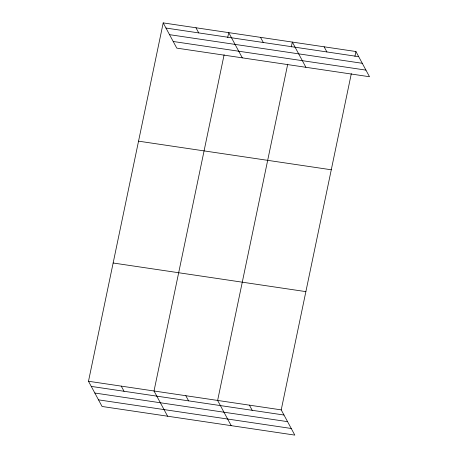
<?xml version="1.0" encoding="UTF-8"?>
<svg xmlns="http://www.w3.org/2000/svg" width="458" height="458" viewBox="0 0 458 458"><rect width="100%" height="100%" fill="white"/><g stroke="black" fill="none" stroke-linecap="round" stroke-linejoin="round"><path stroke-width="0.69" d="M351.315 73.652L281.223 409.881L294.803 435.1L102.071 406.475L88.491 381.262L163.197 22.9L355.929 51.525L369.509 76.738L176.777 48.119L163.197 22.9M224.111 54.76L154.02 390.995L167.599 416.207M227.718 37.47L228.725 32.633L242.305 57.845M287.716 64.206L217.624 400.441L231.204 425.654M291.317 46.916L292.33 42.079L305.904 67.292M354.921 56.363L355.929 51.525M165.968 28.041L358.7 56.666M169.534 34.665L362.267 63.29M173.21 41.489L365.942 70.114M138.545 141.161L331.277 169.781M113.143 263.001L305.875 291.626M88.491 381.262L281.223 409.881M91.262 386.403L283.994 415.028M94.829 393.027L287.561 421.652M98.504 399.851L291.236 428.476M324.127 46.802L326.897 51.943M260.528 37.356L263.293 42.497M195.961 27.766L198.732 32.907M249.427 405.164L252.192 410.305M185.822 395.718L188.593 400.859M121.256 386.128L124.026 391.269"/></g></svg>
